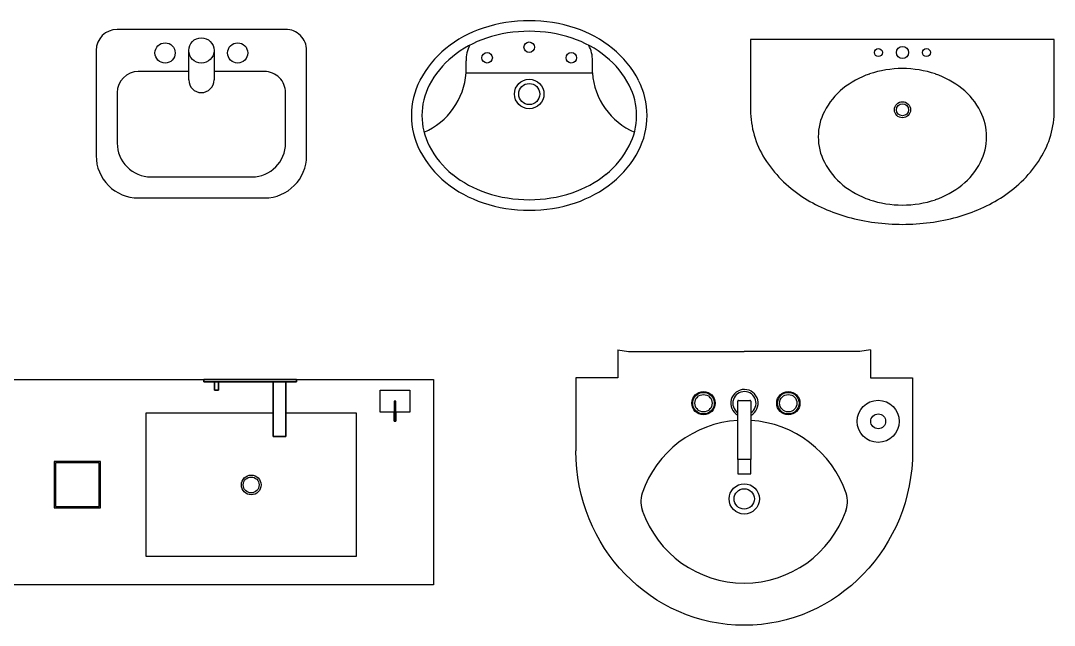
# Model space of a CAD drawing. Header units: inches. Extents: x -4148 to 3543, y 10663 to 18025.
# Drawn here: x -743 to 1713, y 16544 to 17978 of the extents above; entities that cross this region are included whole.
import ezdxf

# ---------------------------------------------------------------- set-up
doc = ezdxf.new("R2010")
doc.units = ezdxf.units.IN
doc.header["$MEASUREMENT"] = 0
doc.layers.add('freecads.com', color=7, linetype='Continuous')

msp = doc.modelspace()

# ---------------------------------------------------------------- linework, layer by layer
at = {"layer": 'freecads.com'}
for p, q in [((-113.7, 17957.8), (-513.7, 17957.8)), ((1712.7, 17933.5), (991, 17933.5)), ((991, 17933.5), (991, 17766.4)), ((1712.7, 17766.4), (1712.7, 17933.5)), ((-563.7, 17907.8), (-563.7, 17657.8)), ((-343.7, 17837.8), (-343.7, 17907.8)), ((-283.7, 17907.8), (-283.7, 17837.8)), ((-63.7, 17657.8), (-63.7, 17907.8)), ((315.2, 17854.4), (315.2, 17883.3)), ((615.2, 17854.4), (615.2, 17883.3)), ((-343.7, 17857.8), (-463.7, 17857.8)), ((-163.7, 17857.8), (-283.7, 17857.8)), ((315.2, 17854.4), (615.2, 17854.4)), ((-513.7, 17807.8), (-513.7, 17687.8)), ((-113.7, 17687.8), (-113.7, 17807.8)), ((-433.7, 17607.8), (-193.7, 17607.8)), ((-463.7, 17557.8), (-163.7, 17557.8)), ((676, 17197.7), (701, 17193.7)), ((676, 17197.7), (676, 17130.7)), ((676, 17197.7), (701, 17193.7)), ((676, 17197.7), (676, 17130.7)), ((676, 17197.7), (701, 17193.7)), ((676, 17197.7), (676, 17130.7)), ((676, 17197.7), (701, 17193.7)), ((676, 17197.7), (676, 17130.7)), ((701, 17193.7), (976, 17193.7)), ((701, 17193.7), (976, 17193.7)), ((701, 17193.7), (976, 17193.7)), ((701, 17193.7), (976, 17193.7)), ((1251, 17193.7), (976, 17193.7)), ((1251, 17193.7), (976, 17193.7)), ((1251, 17193.7), (976, 17193.7)), ((1251, 17193.7), (976, 17193.7)), ((1276, 17197.7), (1251, 17193.7)), ((1276, 17197.7), (1251, 17193.7)), ((1276, 17197.7), (1251, 17193.7)), ((1276, 17197.7), (1251, 17193.7)), ((1276, 17197.7), (1276, 17130.7)), ((1276, 17197.7), (1276, 17130.7)), ((1276, 17197.7), (1276, 17130.7)), ((1276, 17197.7), (1276, 17130.7)), ((-1456.7, 17126.7), (238, 17126.7)), ((-307.8, 17121.7), (-307.8, 17126.7)), ((-307.8, 17126.7), (-87.8, 17126.7)), ((-87.8, 17126.7), (-307.8, 17126.7)), ((-307.8, 17126.7), (-307.8, 17121.7)), ((-282.8, 17121.7), (-307.8, 17121.7)), ((-307.8, 17121.7), (-87.8, 17121.7)), ((-282.8, 17101.7), (-282.8, 17121.7)), ((-142.8, 17121.7), (-272.8, 17121.7)), ((-272.8, 17121.7), (-272.8, 17101.7)), ((-142.8, 16991.7), (-142.8, 17121.7)), ((-87.8, 17121.7), (-112.8, 17121.7)), ((-112.8, 17121.7), (-112.8, 16991.7)), ((-87.8, 17126.7), (-87.8, 17121.7)), ((-87.8, 17121.7), (-87.8, 17126.7)), ((238, 17126.7), (238, 16639.5)), ((576, 17130.7), (576, 16957.6)), ((676, 17130.7), (576, 17130.7)), ((576, 17130.7), (576, 16957.6)), ((676, 17130.7), (576, 17130.7)), ((576, 17130.7), (576, 16957.6)), ((676, 17130.7), (576, 17130.7)), ((576, 17130.7), (576, 16957.6)), ((676, 17130.7), (576, 17130.7)), ((1276, 17130.7), (1376, 17130.7)), ((1276, 17130.7), (1376, 17130.7)), ((1276, 17130.7), (1376, 17130.7)), ((1276, 17130.7), (1376, 17130.7)), ((1376, 17130.7), (1376, 16957.6)), ((1376, 17130.7), (1376, 16957.6)), ((1376, 17130.7), (1376, 16957.6)), ((1376, 17130.7), (1376, 16957.6)), ((-272.8, 17101.7), (-282.8, 17101.7)), ((111.3, 17049.2, 0), (111.3, 17101.7, 0)), ((111.3, 17101.7, 0), (181.3, 17101.7, 0)), ((111.3, 17049.2, 0), (111.3, 17101.7, 0)), ((111.3, 17101.7, 0), (181.3, 17101.7, 0)), ((181.3, 17101.7, 0), (181.3, 17049.2, 0)), ((181.3, 17101.7, 0), (181.3, 17049.2, 0)), ((148.4, 17075.4, 0), (144.2, 17075.4, 0)), ((144.2, 17075.4, 0), (144.2, 17028.2, 0)), ((148.4, 17028.2, 0), (148.4, 17075.4, 0)), ((960.5, 16936.7), (960.5, 17075.4)), ((960.5, 16936.7), (960.5, 17075.4)), ((960.5, 16936.7), (960.5, 17075.4)), ((960.5, 16936.7), (960.5, 17075.4)), ((962.5, 17077.4), (989.4, 17077.4)), ((962.5, 17077.4), (989.4, 17077.4)), ((962.5, 17077.4), (989.4, 17077.4)), ((962.5, 17077.4), (989.4, 17077.4)), ((991.4, 17075.4), (991.4, 16936.7)), ((991.4, 17075.4), (991.4, 16936.7)), ((991.4, 17075.4), (991.4, 16936.7)), ((991.4, 17075.4), (991.4, 16936.7)), ((-142.8, 17046.7, 0), (-445.3, 17046.7, 0)), ((-445.3, 17046.7, 0), (-445.3, 16707.7, 0)), ((-142.8, 17046.7, 0), (-445.3, 17046.7, 0)), ((-445.3, 17046.7, 0), (-445.3, 16707.7, 0)), ((54.7, 17046.7, 0), (-112.8, 17046.7, 0)), ((54.7, 17046.7, 0), (-112.8, 17046.7, 0)), ((54.7, 16707.7, 0), (54.7, 17046.7, 0)), ((54.7, 16707.7, 0), (54.7, 17046.7, 0)), ((144.2, 17049.2, 0), (111.3, 17049.2, 0)), ((144.2, 17049.2, 0), (111.3, 17049.2, 0)), ((144.2, 17028.2, 0), (144.2, 17049.2, 0)), ((181.3, 17049.2, 0), (148.4, 17049.2, 0)), ((148.4, 17049.2, 0), (148.4, 17028.2, 0)), ((181.3, 17049.2, 0), (148.4, 17049.2, 0)), ((148.4, 17028.2, 0), (144.2, 17028.2, 0)), ((144.2, 17028.2, 0), (148.4, 17028.2, 0)), ((-112.8, 16991.7), (-142.8, 16991.7)), ((991.4, 16936.7), (960.5, 16936.7)), ((991.4, 16936.7), (960.5, 16936.7)), ((960.5, 16936.7), (960.5, 16902.7)), ((991.4, 16936.7), (960.5, 16936.7)), ((991.4, 16936.7), (960.5, 16936.7)), ((960.5, 16936.7), (960.5, 16902.7)), ((991.4, 16936.7), (960.5, 16936.7)), ((991.4, 16936.7), (960.5, 16936.7)), ((960.5, 16936.7), (960.5, 16902.7)), ((991.4, 16936.7), (960.5, 16936.7)), ((991.4, 16936.7), (960.5, 16936.7)), ((960.5, 16936.7), (960.5, 16902.7)), ((991.4, 16902.7), (991.4, 16936.7)), ((991.4, 16902.7), (991.4, 16936.7)), ((991.4, 16902.7), (991.4, 16936.7)), ((991.4, 16902.7), (991.4, 16936.7)), ((960.5, 16902.7), (991.4, 16902.7)), ((960.5, 16902.7), (991.4, 16902.7)), ((960.5, 16902.7), (991.4, 16902.7)), ((960.5, 16902.7), (991.4, 16902.7)), ((-445.3, 16707.7, 0), (54.7, 16707.7, 0)), ((-445.3, 16707.7, 0), (54.7, 16707.7, 0)), ((238, 16639.5), (-1456.7, 16639.5))]:
    msp.add_line(p, q, dxfattribs=at)
at = {"layer": 'freecads.com', "extrusion": (0, 0, -1)}
for p, q in [((-282.8, 17101.7), (-282.8, 17121.7)), ((-282.8, 17121.7), (-272.8, 17121.7)), ((-272.8, 17121.7), (-272.8, 17101.7)), ((-272.8, 17101.7), (-282.8, 17101.7))]:
    msp.add_line(p, q, dxfattribs=at)
at = {"layer": 'freecads.com', "ltscale": 100}
for p, q in [((-272.8, 17121.7), (-282.8, 17121.7)), ((-282.8, 17121.7), (-282.8, 17101.7)), ((-272.8, 17101.7), (-272.8, 17121.7)), ((-112.8, 17121.7), (-142.8, 17121.7)), ((-142.8, 17121.7), (-142.8, 16991.7)), ((-112.8, 16991.7), (-112.8, 17121.7)), ((-282.8, 17101.7), (-272.8, 17101.7)), ((-142.8, 16991.7), (-112.8, 16991.7))]:
    msp.add_line(p, q, dxfattribs=at)
at = {"layer": 'freecads.com', "ltscale": 150}
for p, q in [((-553.5, 16932.2), (-663.5, 16932.2)), ((-663.5, 16932.2), (-663.5, 16822.2)), ((-556.5, 16929.2), (-660.5, 16929.2)), ((-660.5, 16929.2), (-660.5, 16825.2)), ((-556.5, 16825.2), (-556.5, 16929.2)), ((-553.5, 16822.2), (-553.5, 16932.2)), ((-663.5, 16822.2), (-553.5, 16822.2)), ((-660.5, 16825.2), (-556.5, 16825.2))]:
    msp.add_line(p, q, dxfattribs=at)
at = {"layer": 'freecads.com'}
for centre, radius in [((-313.7, 17907.8), 30), ((465.2, 17915.4), 12.5), ((-399.9, 17901.8), 24), ((-227.5, 17901.8), 24), ((365.2, 17890.4), 12.5), ((565.2, 17890.4), 12.5), ((1294.7, 17902.9), 9.52), ((1351.9, 17902.9), 14.3), ((1409, 17902.9), 9.52), ((465.2, 17804.4), 35), ((465.2, 17804.4), 25), ((1351.9, 17767.1), 19.1), ((1351.9, 17767.1), 14.3), ((879.2, 17070.7), 27.6), ((879.2, 17070.7), 27.6), ((879.2, 17070.7), 27.6), ((879.2, 17070.7), 27.6), ((879.2, 17070.7), 25.6), ((879.2, 17070.7), 25.6), ((879.2, 17070.7), 25.6), ((879.2, 17070.7), 25.6), ((1080.7, 17070.7), 27.6), ((1080.7, 17070.7), 27.6), ((1080.7, 17070.7), 27.6), ((1080.7, 17070.7), 27.6), ((1080.7, 17070.7), 27.6), ((1080.7, 17070.7), 27.6), ((1080.7, 17070.7), 27.6), ((1080.7, 17070.7), 27.6), ((1080.7, 17070.7), 25.6), ((1080.7, 17070.7), 25.6), ((1080.7, 17070.7), 25.6), ((1080.7, 17070.7), 25.6), ((879.2, 17070.7), 20.6), ((879.2, 17070.7), 20.6), ((879.2, 17070.7), 20.6), ((879.2, 17070.7), 20.6), ((1080.7, 17070.7), 20.6), ((1080.7, 17070.7), 20.6), ((1080.7, 17070.7), 20.6), ((1080.7, 17070.7), 20.6), ((1294.2, 17027.6), 50), ((1294.2, 17027.6), 50), ((1294.2, 17027.6), 50), ((1294.2, 17027.6), 50), ((1294.2, 17027.6), 17.7), ((1294.2, 17027.6), 17.7), ((1294.2, 17027.6), 17.7), ((1294.2, 17027.6), 17.7), ((-195.3, 16876.7, 0), 18.8), ((976, 16843.5), 36), ((976, 16843.5), 36), ((976, 16843.5), 36), ((976, 16843.5), 36), ((976, 16843.5), 24.1), ((976, 16843.5), 24.1), ((976, 16843.5), 24.1), ((976, 16843.5), 24.1)]:
    msp.add_circle(centre, radius, dxfattribs=at)
at = {"layer": 'freecads.com', "ltscale": 20}
msp.add_circle((-195.3, 16876.7, 0), 23.4, dxfattribs=at)
at = {"layer": 'freecads.com'}
for centre, radius, start, end in [((465.2, 17631), 347.4, 90.0002, 108.4102), ((465.2, 17631), 347.4, 71.5902, 90.0002), ((-513.7, 17907.8), 50, 90.0002, 180.0002), ((-113.7, 17907.8), 50, 0.0002, 90.0002), ((445.2, 17691), 284.2, 108.4102, 128.7846), ((465.2, 17631), 322.4, 90.0002, 108.4102), ((465.2, 17631), 322.4, 71.5902, 90.0002), ((485.1, 17691), 284.2, 51.2158, 71.5902), ((445.2, 17691), 259.2, 108.4102, 128.7846), ((485.1, 17691), 259.2, 51.2158, 71.5902), ((414.6, 17729.1), 235.3, 128.7846, 152.7306), ((378.6, 17887.2), 63.6, 148.7144, 183.5904), ((551.7, 17887.2), 63.6, 356.41, 31.286), ((515.8, 17729.1), 235.3, 27.2698, 51.2158), ((414.6, 17729.1), 210.3, 128.7846, 152.7306), ((515.8, 17729.1), 210.3, 27.2698, 51.2158), ((-463.7, 17807.8), 50, 90.0002, 180.0002), ((-163.7, 17807.8), 50, 0.0002, 90.0002), ((149.3, 17866.5), 166.3, 293.3424, 355.8488), ((781.1, 17866.5), 166.3, 184.1516, 246.658), ((1351.9, 17618.4), 246.4, 90, 108.5371), ((1351.9, 17618.4), 246.4, 71.4629, 90), ((-313.7, 17837.8), 30, 180.0002, 0.0002), ((367.4, 17753.4), 182.2, 152.7306, 180.0002), ((563, 17753.4), 182.2, 0.0002, 27.2698), ((1338, 17659.7), 202.7, 108.5371, 128.991), ((1365.7, 17659.7), 202.7, 51.009, 71.4629), ((367.4, 17753.4), 157.2, 152.7306, 180.0002), ((563, 17753.4), 157.2, 0.0002, 27.2698), ((1316.7, 17686.1), 168.9, 128.991, 152.9023), ((1387, 17686.1), 168.9, 27.0977, 51.009), ((1206.3, 17766.4), 215.2, 180, 212.3267), ((1283.9, 17702.8), 132.1, 152.9023, 180), ((1419.8, 17702.8), 132.1, 0, 27.0977), ((1497.5, 17766.4), 215.2, 327.6733, 0), ((367.4, 17753.4), 182.2, 180.0002, 207.2698), ((367.4, 17753.4), 157.2, 180.0002, 207.2698), ((563, 17753.4), 157.2, 332.7306, 0.0002), ((563, 17753.4), 182.2, 332.7306, 0.0002), ((-433.7, 17687.8), 80, 180.0002, 270.0002), ((-193.7, 17687.8), 80, 270.0002, 0.0002), ((414.6, 17777.7), 210.3, 207.2698, 231.2158), ((515.8, 17777.7), 210.3, 308.7846, 332.7306), ((1283.9, 17702.8), 132.1, 180, 207.0977), ((1419.8, 17702.8), 132.1, 332.9023, 360), ((-463.7, 17657.8), 100, 180.0002, 270.0002), ((-163.7, 17657.8), 100, 270.0002, 0.0002), ((414.6, 17777.7), 235.3, 207.2698, 231.2158), ((515.8, 17777.7), 235.3, 308.7846, 332.7306), ((1276, 17810.5), 297.7, 212.3267, 236.7934), ((1316.7, 17719.6), 168.9, 207.0977, 231.009), ((1387, 17719.6), 168.9, 308.991, 332.9023), ((1427.8, 17810.5), 297.7, 303.2066, 327.6733), ((445.2, 17815.9), 259.2, 231.2158, 251.5902), ((485.1, 17815.9), 259.2, 288.4102, 308.7846), ((445.2, 17815.9), 284.2, 231.2158, 251.5902), ((485.1, 17815.9), 284.2, 288.4102, 308.7846), ((1338, 17745.9), 202.7, 231.009, 251.4629), ((1365.7, 17745.9), 202.7, 288.5371, 308.991), ((465.2, 17875.9), 322.4, 251.5902, 270.0002), ((465.2, 17875.9), 322.4, 270.0002, 288.4102), ((1321.8, 17880.6), 381.4, 236.7934, 254.8305), ((1381.9, 17880.6), 381.4, 285.1695, 303.2066), ((465.2, 17875.9), 347.4, 251.5902, 270.0002), ((465.2, 17875.9), 347.4, 270.0002, 288.4102), ((1351.9, 17787.3), 246.4, 251.4629, 270), ((1351.9, 17787.3), 246.4, 270, 288.5371), ((1351.9, 17991.4), 496.3, 254.8305, 270), ((1351.9, 17991.4), 496.3, 270, 285.1695), ((976.4, 17070.7), 32.6, 297.5465, 240.9267), ((976.4, 17070.7), 32.6, 297.5465, 240.9267), ((976.4, 17070.7), 32.6, 297.5465, 240.9267), ((976.4, 17070.7), 32.6, 297.5465, 240.9267), ((976.4, 17070.7), 27.6, 303.1157, 234.9672), ((976.4, 17070.7), 27.6, 303.1157, 234.9672), ((976.4, 17070.7), 27.6, 303.1157, 234.9672), ((976.4, 17070.7), 27.6, 303.1157, 234.9672), ((962.5, 17075.4), 2, 90, 180), ((962.5, 17075.4), 2, 90, 180), ((962.5, 17075.4), 2, 90, 180), ((962.5, 17075.4), 2, 90, 180), ((989.4, 17075.4), 2, 0, 90), ((989.4, 17075.4), 2, 0, 90), ((989.4, 17075.4), 2, 0, 90), ((989.4, 17075.4), 2, 0, 90), ((975.8, 16774), 256.1, 93.4108, 161.0915), ((975.8, 16774), 256.1, 18.9085, 86.4941), ((798.6, 16836.9), 68.1, 162.9382, 201.2915), ((1152.9, 16836.9), 68.1, 338.7085, 17.0618), ((975.8, 16899.9), 256.1, 199.0943, 340.9057)]:
    msp.add_arc(centre, radius, start, end, dxfattribs=at)
at = {"layer": 'freecads.com', "extrusion": (0, 0, -1)}
msp.add_ellipse((976, 16957.6), major_axis=(0, -414), ratio=0.966158, start_param=-1.570796, end_param=1.570796, dxfattribs=at)
msp.add_ellipse((976, 16957.6), major_axis=(0, -414), ratio=0.966158, start_param=-1.570796, end_param=1.570796, dxfattribs=at)
msp.add_ellipse((976, 16957.6), major_axis=(0, -414), ratio=0.966158, start_param=-1.570796, end_param=1.570796, dxfattribs=at)
msp.add_ellipse((976, 16957.6), major_axis=(0, -414), ratio=0.966158, start_param=-1.570796, end_param=1.570796, dxfattribs=at)

doc.saveas('drawing.dxf')
